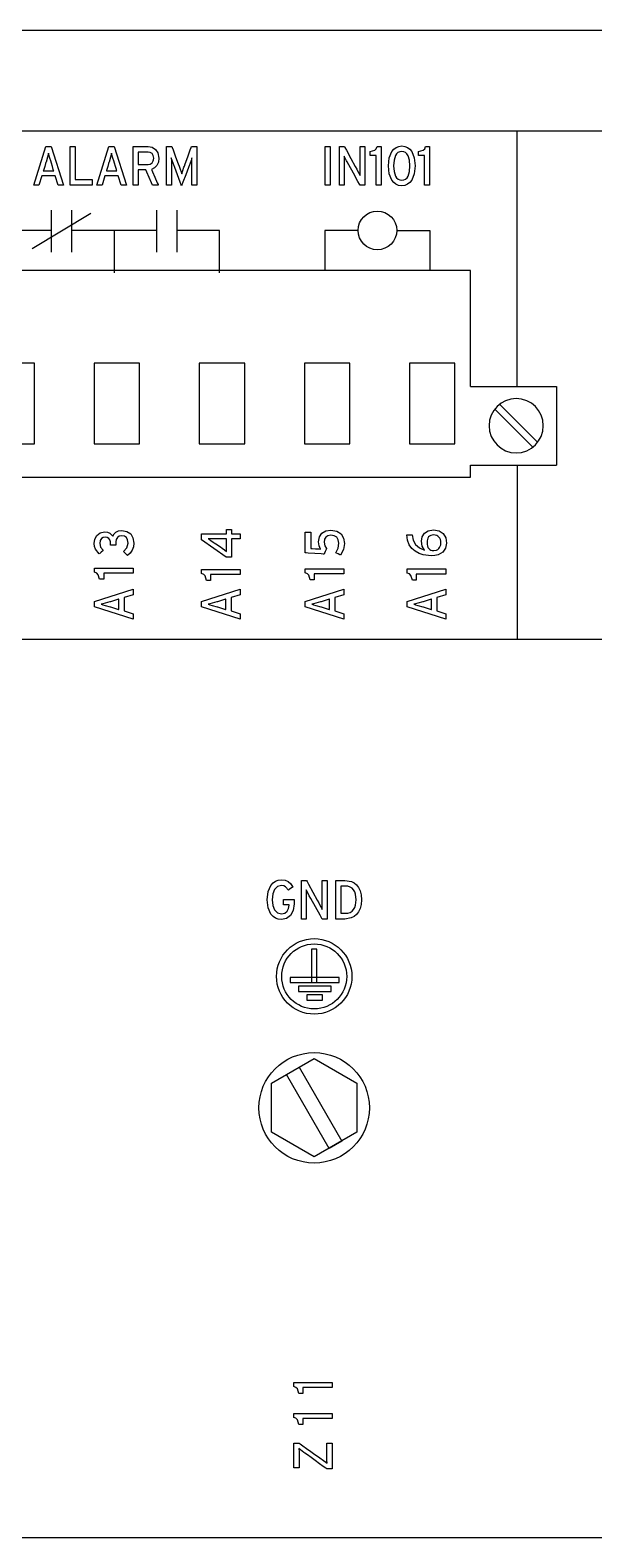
# Model space of a CAD drawing. Extents: x 0.2 to 17.5, y 0.2 to 4.9.
# Drawn here: x 5.535 to 7.141, y 0.579 to 4.874 of the extents above; entities that cross this region are included whole.
import ezdxf

# ---------------------------------------------------------------- set-up
doc = ezdxf.new("R2010")
doc.units = 0
doc.header["$MEASUREMENT"] = 0
doc.layers.get('0').update_dxf_attribs({"linetype": 'CONTINUOUS'})

msp = doc.modelspace()

# ---------------------------------------------------------------- linework, layer by layer
at = {"color": 7}
for p, q in [((0.4077, 4.874), (17.2567, 4.874)), ((6.9224, 3.8591), (6.9224, 4.5861)), ((5.7081, 4.3515), (5.5415, 4.2514)), ((5.5964, 4.2416), (5.5964, 4.3616)), ((5.653, 4.3616), (5.653, 4.2416)), ((5.8962, 4.2416), (5.8962, 4.3616)), ((5.953, 4.3616), (5.953, 4.2416)), ((5.7746, 4.3033), (5.653, 4.3033)), ((6.7903, 4.189), (4.4754, 4.189)), ((6.7903, 3.8591), (6.7903, 4.189)), ((6.7903, 3.8591), (7.0348, 3.8591)), ((7.0348, 3.8591), (7.0348, 3.6346)), ((6.9673, 3.6858), (6.8588, 3.794)), ((6.9814, 3.6997), (6.8729, 3.8083)), ((6.7903, 3.6004), (6.7903, 3.6346)), ((6.7903, 3.6346), (7.0348, 3.6346)), ((6.9224, 3.6346), (6.9224, 3.1392)), ((4.4754, 3.6004), (6.7903, 3.6004)), ((17.2567, 0.5788), (0.4077, 0.5788))]:
    msp.add_line(p, q, dxfattribs=at)
for points in [[(9.3723, 3.8591), (9.3723, 4.5061), (9.3489, 4.5627), (9.2923, 4.5861), (9.2033, 4.5861), (8.952, 4.5861), (8.0548, 4.5861), (6.7864, 4.5861), (5.3324, 4.5861), (3.8783, 4.5861), (2.6099, 4.5861), (1.7127, 4.5861), (1.4614, 4.5861), (1.3724, 4.5861), (1.3158, 4.5627), (1.2924, 4.5061), (1.2924, 3.8591)], [(5.5949, 4.4986), (5.5907, 4.5124), (5.5888, 4.519), (5.5876, 4.5237), (5.5863, 4.5191), (5.5846, 4.5125), (5.5806, 4.4983), (5.5803, 4.4972), (5.5794, 4.4944), (5.5767, 4.4857), (5.5741, 4.4771), (5.5732, 4.4743), (5.5728, 4.4732), (5.5741, 4.4732), (5.5775, 4.4732), (5.5877, 4.4732), (5.5979, 4.4732), (5.6012, 4.4732), (5.6025, 4.4732), (5.6022, 4.4743), (5.6013, 4.4772), (5.5987, 4.4859), (5.5961, 4.4947), (5.5952, 4.4975), (5.5949, 4.4986)], [(5.7744, 4.4986), (5.7703, 4.5124), (5.7684, 4.519), (5.7671, 4.5237), (5.7659, 4.5191), (5.7641, 4.5125), (5.76, 4.4983), (5.7597, 4.4972), (5.7588, 4.4944), (5.7562, 4.4857), (5.7536, 4.4771), (5.7527, 4.4743), (5.7524, 4.4732), (5.7537, 4.4732), (5.757, 4.4732), (5.7672, 4.4732), (5.7774, 4.4732), (5.7808, 4.4732), (5.7821, 4.4732), (5.7817, 4.4743), (5.7809, 4.4772), (5.7782, 4.4859), (5.7756, 4.4947), (5.7748, 4.4975), (5.7744, 4.4986)], [(5.8807, 4.4773), (5.8816, 4.4753), (5.8838, 4.4703), (5.8906, 4.4549), (5.8973, 4.4395), (5.8996, 4.4344), (5.9004, 4.4325), (5.8978, 4.4325), (5.8921, 4.4325), (5.8864, 4.4325), (5.8838, 4.4325), (5.883, 4.4344), (5.8808, 4.4393), (5.8742, 4.4542), (5.8676, 4.4691), (5.8655, 4.474), (5.8646, 4.4759), (5.8613, 4.4759), (5.8539, 4.4759), (5.8465, 4.4759), (5.8431, 4.4759), (5.8431, 4.474), (5.8431, 4.4691), (5.8431, 4.4542), (5.8431, 4.4393), (5.8431, 4.4344), (5.8431, 4.4325), (5.8409, 4.4325), (5.836, 4.4325), (5.8311, 4.4325), (5.8289, 4.4325), (5.8289, 4.4337), (5.8289, 4.4372), (5.8289, 4.4497), (5.8289, 4.4673), (5.8289, 4.4874), (5.8289, 4.5076), (5.8289, 4.5252), (5.8289, 4.5377), (5.8289, 4.5411), (5.8289, 4.5424), (5.8307, 4.5424), (5.8355, 4.5424), (5.85, 4.5424), (5.8645, 4.5424), (5.8693, 4.5424), (5.8711, 4.5424), (5.883, 4.5404), (5.8928, 4.5344), (5.8995, 4.5242), (5.9019, 4.5095), (5.9005, 4.4975), (5.8962, 4.4882), (5.8896, 4.4814), (5.8807, 4.4773)], [(5.8711, 4.5268), (5.8699, 4.5268), (5.8667, 4.5268), (5.8571, 4.5268), (5.8475, 4.5268), (5.8443, 4.5268), (5.8431, 4.5268), (5.8431, 4.5253), (5.8431, 4.5213), (5.8431, 4.5156), (5.8431, 4.5091), (5.8431, 4.5027), (5.8431, 4.497), (5.8431, 4.493), (5.8431, 4.4915), (5.8443, 4.4915), (5.8475, 4.4915), (5.8571, 4.4915), (5.8667, 4.4915), (5.8699, 4.4915), (5.8711, 4.4915), (5.8776, 4.4926), (5.8828, 4.4959), (5.8861, 4.5014), (5.887, 4.505), (5.8873, 4.5091), (5.887, 4.5132), (5.8862, 4.5168), (5.8828, 4.5223), (5.8777, 4.5256), (5.8711, 4.5268)], [(5.996, 4.4325), (5.996, 4.435), (5.996, 4.4416), (5.996, 4.4615), (5.996, 4.4814), (5.996, 4.488), (5.996, 4.4905), (5.9961, 4.5016), (5.9962, 4.5098), (5.9937, 4.5024), (5.9901, 4.4925), (5.9891, 4.4899), (5.9864, 4.4829), (5.9784, 4.4617), (5.9704, 4.4405), (5.9677, 4.4335), (5.9667, 4.4308), (5.9657, 4.4335), (5.9631, 4.4405), (5.9552, 4.4617), (5.9472, 4.4829), (5.9446, 4.4899), (5.9436, 4.4925), (5.9401, 4.5024), (5.9375, 4.5098), (5.9377, 4.5016), (5.9377, 4.4905), (5.9377, 4.488), (5.9377, 4.4814), (5.9377, 4.4615), (5.9377, 4.4416), (5.9377, 4.435), (5.9377, 4.4325), (5.9356, 4.4325), (5.9309, 4.4325), (5.9263, 4.4325), (5.9241, 4.4325), (5.9241, 4.4337), (5.9241, 4.4372), (5.9241, 4.4497), (5.9241, 4.4673), (5.9241, 4.4874), (5.9241, 4.5076), (5.9241, 4.5252), (5.9241, 4.5377), (5.9241, 4.5411), (5.9241, 4.5424), (5.9265, 4.5424), (5.9316, 4.5424), (5.9367, 4.5424), (5.9391, 4.5424), (5.94, 4.5399), (5.9424, 4.5332), (5.9498, 4.513), (5.9572, 4.4929), (5.9597, 4.4862), (5.9606, 4.4837), (5.9672, 4.4651), (5.9736, 4.4837), (5.9746, 4.4862), (5.977, 4.4929), (5.9842, 4.513), (5.9915, 4.5332), (5.9939, 4.5399), (5.9948, 4.5424), (5.9972, 4.5424), (6.0025, 4.5424), (6.0077, 4.5424), (6.0101, 4.5424), (6.0101, 4.5411), (6.0101, 4.5377), (6.0101, 4.5252), (6.0101, 4.5076), (6.0101, 4.4874), (6.0101, 4.4673), (6.0101, 4.4497), (6.0101, 4.4372), (6.0101, 4.4337), (6.0101, 4.4325), (6.0079, 4.4325), (6.0031, 4.4325), (5.9982, 4.4325), (5.996, 4.4325)], [(6.4753, 4.4325), (6.4737, 4.4355), (6.4693, 4.4433), (6.4562, 4.4669), (6.443, 4.4906), (6.4387, 4.4984), (6.437, 4.5013), (6.4299, 4.5149), (6.4299, 4.5101), (6.43, 4.503), (6.4301, 4.4895), (6.4301, 4.487), (6.4301, 4.4806), (6.4301, 4.461), (6.4301, 4.4414), (6.4301, 4.435), (6.4301, 4.4325), (6.4279, 4.4325), (6.4231, 4.4325), (6.4183, 4.4325), (6.4162, 4.4325), (6.4162, 4.4337), (6.4162, 4.4372), (6.4162, 4.4497), (6.4162, 4.4673), (6.4162, 4.4874), (6.4162, 4.5076), (6.4162, 4.5252), (6.4162, 4.5377), (6.4162, 4.5411), (6.4162, 4.5424), (6.4184, 4.5424), (6.4234, 4.5424), (6.4285, 4.5424), (6.4307, 4.5424), (6.4323, 4.5395), (6.4365, 4.5319), (6.449, 4.5088), (6.4616, 4.4857), (6.4658, 4.4781), (6.4674, 4.4752), (6.4717, 4.467), (6.4753, 4.46), (6.4753, 4.4649), (6.4752, 4.4721), (6.4752, 4.4857), (6.4752, 4.4882), (6.4752, 4.4946), (6.4752, 4.5141), (6.4752, 4.5335), (6.4752, 4.5399), (6.4752, 4.5424), (6.4773, 4.5424), (6.4821, 4.5424), (6.4869, 4.5424), (6.4891, 4.5424), (6.4891, 4.5411), (6.4891, 4.5377), (6.4891, 4.5252), (6.4891, 4.5076), (6.4891, 4.4874), (6.4891, 4.4673), (6.4891, 4.4497), (6.4891, 4.4372), (6.4891, 4.4337), (6.4891, 4.4325), (6.4869, 4.4325), (6.4822, 4.4325), (6.4775, 4.4325), (6.4753, 4.4325)], [(6.5213, 4.4325), (6.5213, 4.4361), (6.5213, 4.4456), (6.5213, 4.4591), (6.5213, 4.4746), (6.5213, 4.49), (6.5213, 4.5035), (6.5213, 4.513), (6.5213, 4.5166), (6.5186, 4.5166), (6.5128, 4.5166), (6.507, 4.5166), (6.5043, 4.5166), (6.5043, 4.5184), (6.5043, 4.5224), (6.5043, 4.5263), (6.5043, 4.5281), (6.5172, 4.5318), (6.5216, 4.5361), (6.524, 4.5424), (6.5258, 4.5424), (6.5298, 4.5424), (6.5339, 4.5424), (6.5357, 4.5424), (6.5357, 4.5411), (6.5357, 4.5377), (6.5357, 4.5252), (6.5357, 4.5076), (6.5357, 4.4874), (6.5357, 4.4673), (6.5357, 4.4497), (6.5357, 4.4372), (6.5357, 4.4337), (6.5357, 4.4325), (6.5334, 4.4325), (6.5285, 4.4325), (6.5235, 4.4325), (6.5213, 4.4325)], [(6.5938, 4.4308), (6.5851, 4.4319), (6.5775, 4.4349), (6.571, 4.4399), (6.5657, 4.4465), (6.5586, 4.4644), (6.5562, 4.4874), (6.5586, 4.5103), (6.5658, 4.5282), (6.5712, 4.5349), (6.5777, 4.5399), (6.5854, 4.543), (6.5942, 4.5441), (6.603, 4.543), (6.6106, 4.5399), (6.6171, 4.535), (6.6224, 4.5283), (6.6296, 4.5105), (6.632, 4.4874), (6.6295, 4.4646), (6.6223, 4.4467), (6.6169, 4.44), (6.6103, 4.435), (6.6026, 4.4319), (6.5938, 4.4308)], [(6.5938, 4.5281), (6.5881, 4.5273), (6.5832, 4.5251), (6.5792, 4.5214), (6.5761, 4.5166), (6.572, 4.5037), (6.5708, 4.4874), (6.5721, 4.4714), (6.5762, 4.4584), (6.5794, 4.4535), (6.5834, 4.4499), (6.5883, 4.4476), (6.5942, 4.4468), (6.6, 4.4475), (6.605, 4.4498), (6.609, 4.4535), (6.6121, 4.4583), (6.6162, 4.4712), (6.6174, 4.4874), (6.6161, 4.5035), (6.612, 4.5164), (6.6087, 4.5213), (6.6047, 4.525), (6.5997, 4.5273), (6.5938, 4.5281)], [(6.6591, 4.4325), (6.6591, 4.4361), (6.6591, 4.4456), (6.6591, 4.4591), (6.6591, 4.4746), (6.6591, 4.49), (6.6591, 4.5035), (6.6591, 4.513), (6.6591, 4.5166), (6.6565, 4.5166), (6.6506, 4.5166), (6.6448, 4.5166), (6.6422, 4.5166), (6.6422, 4.5184), (6.6422, 4.5224), (6.6422, 4.5263), (6.6422, 4.5281), (6.655, 4.5318), (6.6594, 4.5361), (6.6618, 4.5424), (6.6636, 4.5424), (6.6677, 4.5424), (6.6717, 4.5424), (6.6735, 4.5424), (6.6735, 4.5411), (6.6735, 4.5377), (6.6735, 4.5252), (6.6735, 4.5076), (6.6735, 4.4874), (6.6735, 4.4673), (6.6735, 4.4497), (6.6735, 4.4372), (6.6735, 4.4337), (6.6735, 4.4325), (6.6713, 4.4325), (6.6663, 4.4325), (6.6614, 4.4325), (6.6591, 4.4325)], [(5.5964, 4.3033), (5.4747, 4.3033), (5.4747, 4.1829)], [(5.8962, 4.3033), (5.7746, 4.3033), (5.7746, 4.1829)], [(6.0744, 4.1829), (6.0744, 4.3033), (5.953, 4.3033)], [(6.4696, 4.3033), (6.3746, 4.3033), (6.3746, 4.189)], [(6.5796, 4.3033), (6.6745, 4.3033), (6.6745, 4.189)], [(5.4184, 3.6957), (5.5481, 3.6957), (5.5481, 3.9252), (5.4184, 3.9252), (5.4184, 3.6957)], [(5.7176, 3.6957), (5.8473, 3.6957), (5.8473, 3.9252), (5.7176, 3.9252), (5.7176, 3.6957)], [(6.017, 3.6957), (6.1467, 3.6957), (6.1467, 3.9252), (6.017, 3.9252), (6.017, 3.6957)], [(6.3165, 3.6957), (6.4462, 3.6957), (6.4462, 3.9252), (6.3165, 3.9252), (6.3165, 3.6957)], [(6.6157, 3.6957), (6.7454, 3.6957), (6.7454, 3.9252), (6.6157, 3.9252), (6.6157, 3.6957)], [(6.9973, 3.7469), (6.9958, 3.7625), (6.9913, 3.777), (6.9841, 3.7901), (6.9747, 3.8016), (6.9633, 3.811), (6.9501, 3.8181), (6.9356, 3.8226), (6.92, 3.8242), (6.9044, 3.8226), (6.8899, 3.8181), (6.8768, 3.811), (6.8654, 3.8016), (6.8559, 3.7901), (6.8488, 3.777), (6.8443, 3.7625), (6.8427, 3.7469), (6.8443, 3.7313), (6.8488, 3.7168), (6.8559, 3.7036), (6.8654, 3.6922), (6.8768, 3.6828), (6.8899, 3.6756), (6.9044, 3.6711), (6.92, 3.6696), (6.9356, 3.6711), (6.9501, 3.6756), (6.9633, 3.6828), (6.9747, 3.6922), (6.9841, 3.7036), (6.9913, 3.7168), (6.9958, 3.7313), (6.9973, 3.7469), (6.9973, 3.7469), (6.9973, 3.7469)], [(1.2924, 3.6346), (1.2924, 3.2193), (1.3158, 3.1626), (1.3724, 3.1392), (1.4614, 3.1392), (1.7127, 3.1392), (2.6099, 3.1392), (3.8783, 3.1392), (5.3324, 3.1392), (6.7864, 3.1392), (8.0548, 3.1392), (8.952, 3.1392), (9.2033, 3.1392), (9.2923, 3.1392), (9.3489, 3.1626), (9.3723, 3.2193), (9.3723, 3.6346)], [(5.8306, 3.4122), (5.8293, 3.402), (5.8257, 3.3924), (5.82, 3.384), (5.8124, 3.3776), (5.8107, 3.3794), (5.8071, 3.3832), (5.8034, 3.3871), (5.8017, 3.3888), (5.8112, 3.3995), (5.8143, 3.4122), (5.813, 3.4221), (5.8095, 3.4286), (5.8038, 3.4321), (5.7963, 3.4332), (5.7889, 3.432), (5.7837, 3.4284), (5.7807, 3.4229), (5.7797, 3.4159), (5.7797, 3.4071), (5.7772, 3.4071), (5.7717, 3.4071), (5.7662, 3.4071), (5.7638, 3.4071), (5.7638, 3.4159), (5.7626, 3.4218), (5.7593, 3.426), (5.7545, 3.4286), (5.7487, 3.4295), (5.7437, 3.4286), (5.7388, 3.4257), (5.7351, 3.4201), (5.7336, 3.4112), (5.7362, 3.4009), (5.7437, 3.3922), (5.7419, 3.3906), (5.738, 3.3869), (5.734, 3.3833), (5.7322, 3.3817), (5.7211, 3.3951), (5.7183, 3.4029), (5.7173, 3.4115), (5.7193, 3.4242), (5.725, 3.4347), (5.7344, 3.4418), (5.7471, 3.4444), (5.7558, 3.4435), (5.7624, 3.441), (5.771, 3.4325), (5.7743, 3.4389), (5.7797, 3.444), (5.787, 3.4473), (5.7963, 3.4485), (5.8111, 3.446), (5.8218, 3.4389), (5.8283, 3.4275), (5.8306, 3.4122)], [(6.4307, 3.4115), (6.4282, 3.3941), (6.4199, 3.3783), (6.4178, 3.3794), (6.4131, 3.3817), (6.4084, 3.384), (6.4063, 3.3851), (6.4125, 3.3984), (6.4148, 3.4122), (6.4133, 3.422), (6.4089, 3.4292), (6.4018, 3.4335), (6.3924, 3.4349), (6.3838, 3.4336), (6.3777, 3.4297), (6.374, 3.4235), (6.3727, 3.4153), (6.3746, 3.4048), (6.3797, 3.3969), (6.3786, 3.3945), (6.3762, 3.3891), (6.3738, 3.3838), (6.3727, 3.3813), (6.3704, 3.3815), (6.3644, 3.3819), (6.346, 3.383), (6.3275, 3.3842), (6.3215, 3.3846), (6.3192, 3.3847), (6.3192, 3.3873), (6.3192, 3.394), (6.3192, 3.4142), (6.3192, 3.4345), (6.3192, 3.4412), (6.3192, 3.4437), (6.3216, 3.4437), (6.327, 3.4437), (6.3323, 3.4437), (6.3348, 3.4437), (6.3348, 3.4418), (6.3348, 3.4365), (6.3348, 3.4207), (6.3348, 3.4048), (6.3348, 3.3996), (6.3348, 3.3976), (6.336, 3.3975), (6.3391, 3.3973), (6.3487, 3.3966), (6.3582, 3.3959), (6.3614, 3.3957), (6.3626, 3.3956), (6.3585, 3.4048), (6.357, 3.4166), (6.3596, 3.4309), (6.3668, 3.4412), (6.3778, 3.4474), (6.3916, 3.4495), (6.4091, 3.4467), (6.4213, 3.4389), (6.4284, 3.4269), (6.4307, 3.4115)], [(6.7215, 3.4129), (6.719, 3.3986), (6.7113, 3.3871), (6.6977, 3.3794), (6.6885, 3.3773), (6.6778, 3.3766), (6.6549, 3.3795), (6.6434, 3.3834), (6.6327, 3.3893), (6.6232, 3.3973), (6.6156, 3.4076), (6.6103, 3.4206), (6.6081, 3.4363), (6.6105, 3.4363), (6.6159, 3.4363), (6.6212, 3.4363), (6.6237, 3.4363), (6.6264, 3.4211), (6.6333, 3.4086), (6.6442, 3.3991), (6.6593, 3.3929), (6.6526, 3.4036), (6.6505, 3.418), (6.6525, 3.4305), (6.6589, 3.4409), (6.6696, 3.4479), (6.6849, 3.4505), (6.7008, 3.4476), (6.7122, 3.4396), (6.7192, 3.4276), (6.7215, 3.4129)], [(6.0554, 3.4166), (6.0565, 3.4158), (6.0596, 3.4137), (6.0688, 3.4073), (6.0781, 3.4009), (6.0812, 3.3988), (6.0823, 3.398), (6.0891, 3.3933), (6.0945, 3.3891), (6.0945, 3.3922), (6.0944, 3.3961), (6.0944, 3.4044), (6.0944, 3.4053), (6.0944, 3.4076), (6.0944, 3.4146), (6.0944, 3.4216), (6.0944, 3.4239), (6.0944, 3.4248), (6.093, 3.4248), (6.0894, 3.4248), (6.0783, 3.4248), (6.0673, 3.4248), (6.0637, 3.4248), (6.0623, 3.4248), (6.0515, 3.4249), (6.0463, 3.425), (6.0423, 3.4251), (6.0449, 3.4235), (6.0481, 3.4214), (6.0554, 3.4166)], [(6.6661, 3.4139), (6.6664, 3.4089), (6.6673, 3.4045), (6.6688, 3.4006), (6.6709, 3.3973), (6.6736, 3.3947), (6.6769, 3.3928), (6.6809, 3.3916), (6.6854, 3.3912), (6.693, 3.3926), (6.6965, 3.3944), (6.6995, 3.3969), (6.702, 3.4), (6.7039, 3.4038), (6.7051, 3.4082), (6.7056, 3.4132), (6.7052, 3.4184), (6.7041, 3.4229), (6.7024, 3.4268), (6.7, 3.43), (6.6971, 3.4326), (6.6936, 3.4344), (6.6896, 3.4356), (6.6852, 3.4359), (6.6806, 3.4356), (6.6766, 3.4345), (6.6733, 3.4326), (6.6707, 3.4301), (6.6686, 3.427), (6.6672, 3.4232), (6.6663, 3.4188), (6.6661, 3.4139)], [(5.8289, 3.3271), (5.8252, 3.3271), (5.8157, 3.3271), (5.8022, 3.3271), (5.7868, 3.3271), (5.7714, 3.3271), (5.7579, 3.3271), (5.7484, 3.3271), (5.7448, 3.3271), (5.7448, 3.3244), (5.7448, 3.3184), (5.7448, 3.3125), (5.7448, 3.3098), (5.743, 3.3098), (5.739, 3.3098), (5.735, 3.3098), (5.7332, 3.3098), (5.7295, 3.3227), (5.7252, 3.3272), (5.719, 3.3298), (5.719, 3.3316), (5.719, 3.3356), (5.719, 3.3395), (5.719, 3.3413), (5.7202, 3.3413), (5.7237, 3.3413), (5.7362, 3.3413), (5.7538, 3.3413), (5.7739, 3.3413), (5.7941, 3.3413), (5.8117, 3.3413), (5.8241, 3.3413), (5.8276, 3.3413), (5.8289, 3.3413), (5.8289, 3.3391), (5.8289, 3.3342), (5.8289, 3.3293), (5.8289, 3.3271)], [(6.1337, 3.3234), (6.1301, 3.3234), (6.1205, 3.3234), (6.107, 3.3234), (6.0916, 3.3234), (6.0761, 3.3234), (6.0626, 3.3234), (6.0531, 3.3234), (6.0494, 3.3234), (6.0494, 3.3207), (6.0494, 3.3149), (6.0494, 3.3091), (6.0494, 3.3064), (6.0477, 3.3064), (6.0438, 3.3064), (6.0398, 3.3064), (6.0381, 3.3064), (6.0342, 3.3193), (6.0299, 3.3237), (6.0237, 3.3261), (6.0237, 3.3279), (6.0237, 3.332), (6.0237, 3.3361), (6.0237, 3.3379), (6.0249, 3.3379), (6.0284, 3.3379), (6.0409, 3.3379), (6.0585, 3.3379), (6.0787, 3.3379), (6.0989, 3.3379), (6.1165, 3.3379), (6.129, 3.3379), (6.1325, 3.3379), (6.1337, 3.3379), (6.1337, 3.3357), (6.1337, 3.3307), (6.1337, 3.3256), (6.1337, 3.3234)], [(6.429, 3.3254), (6.4254, 3.3254), (6.4159, 3.3254), (6.4024, 3.3254), (6.3869, 3.3254), (6.3714, 3.3254), (6.3579, 3.3254), (6.3484, 3.3254), (6.3448, 3.3254), (6.3448, 3.3227), (6.3448, 3.3168), (6.3448, 3.3108), (6.3448, 3.3081), (6.343, 3.3081), (6.3391, 3.3081), (6.3352, 3.3081), (6.3334, 3.3081), (6.3296, 3.3212), (6.3254, 3.3256), (6.3192, 3.3281), (6.3192, 3.3299), (6.3192, 3.3339), (6.3192, 3.3378), (6.3192, 3.3396), (6.3204, 3.3396), (6.3239, 3.3396), (6.3363, 3.3396), (6.3539, 3.3396), (6.3741, 3.3396), (6.3943, 3.3396), (6.4119, 3.3396), (6.4243, 3.3396), (6.4278, 3.3396), (6.429, 3.3396), (6.429, 3.3374), (6.429, 3.3325), (6.429, 3.3276), (6.429, 3.3254)], [(6.7198, 3.3244), (6.7162, 3.3244), (6.7066, 3.3244), (6.6931, 3.3244), (6.6777, 3.3244), (6.6622, 3.3244), (6.6487, 3.3244), (6.6392, 3.3244), (6.6355, 3.3244), (6.6355, 3.3217), (6.6355, 3.3159), (6.6355, 3.3101), (6.6355, 3.3074), (6.6338, 3.3074), (6.6299, 3.3074), (6.626, 3.3074), (6.6242, 3.3074), (6.6203, 3.3203), (6.616, 3.3247), (6.6098, 3.3271), (6.6098, 3.3289), (6.6098, 3.333), (6.6098, 3.3371), (6.6098, 3.339), (6.611, 3.339), (6.6145, 3.339), (6.627, 3.339), (6.6446, 3.339), (6.6648, 3.339), (6.685, 3.339), (6.7026, 3.339), (6.7151, 3.339), (6.7186, 3.339), (6.7198, 3.339), (6.7198, 3.3367), (6.7198, 3.3317), (6.7198, 3.3267), (6.7198, 3.3244)], [(5.7627, 3.2454), (5.749, 3.2413), (5.7423, 3.2395), (5.7375, 3.2383), (5.7423, 3.2371), (5.7489, 3.2353), (5.7629, 3.2311), (5.764, 3.2308), (5.7668, 3.23), (5.7755, 3.2274), (5.7841, 3.2248), (5.7869, 3.224), (5.788, 3.2237), (5.788, 3.2249), (5.788, 3.2283), (5.788, 3.2384), (5.788, 3.2486), (5.788, 3.2519), (5.788, 3.2532), (5.7869, 3.2528), (5.7841, 3.252), (5.7754, 3.2493), (5.7667, 3.2466), (5.7638, 3.2457), (5.7627, 3.2454)], [(6.0676, 3.2454), (6.0538, 3.2413), (6.0472, 3.2395), (6.0423, 3.2383), (6.0471, 3.2371), (6.0538, 3.2353), (6.0677, 3.2311), (6.0688, 3.2308), (6.0717, 3.23), (6.0803, 3.2274), (6.0889, 3.2248), (6.0918, 3.224), (6.0928, 3.2237), (6.0928, 3.2249), (6.0928, 3.2283), (6.0928, 3.2384), (6.0928, 3.2486), (6.0928, 3.2519), (6.0928, 3.2532), (6.0917, 3.2528), (6.0889, 3.252), (6.0802, 3.2493), (6.0715, 3.2466), (6.0687, 3.2457), (6.0676, 3.2454)], [(6.3629, 3.2454), (6.3491, 3.2413), (6.3425, 3.2395), (6.3377, 3.2383), (6.3425, 3.2371), (6.3491, 3.2353), (6.3631, 3.2311), (6.3642, 3.2308), (6.367, 3.23), (6.3756, 3.2274), (6.3843, 3.2248), (6.3871, 3.224), (6.3882, 3.2237), (6.3882, 3.2249), (6.3882, 3.2283), (6.3882, 3.2384), (6.3882, 3.2486), (6.3882, 3.2519), (6.3882, 3.2532), (6.3871, 3.2528), (6.3842, 3.252), (6.3755, 3.2493), (6.3669, 3.2466), (6.364, 3.2457), (6.3629, 3.2454)], [(6.6537, 3.2454), (6.6399, 3.2413), (6.6333, 3.2395), (6.6284, 3.2383), (6.6332, 3.2371), (6.6399, 3.2353), (6.6538, 3.2311), (6.6549, 3.2308), (6.6578, 3.23), (6.6664, 3.2274), (6.675, 3.2248), (6.6779, 3.224), (6.6789, 3.2237), (6.6789, 3.2249), (6.6789, 3.2283), (6.6789, 3.2384), (6.6789, 3.2486), (6.6789, 3.2519), (6.6789, 3.2532), (6.6779, 3.2528), (6.675, 3.252), (6.6663, 3.2493), (6.6576, 3.2466), (6.6548, 3.2457), (6.6537, 3.2454)], [(6.251, 2.34), (6.2421, 2.3411), (6.2341, 2.3442), (6.2272, 2.3492), (6.2213, 2.3559), (6.2132, 2.3738), (6.2103, 2.3966), (6.2132, 2.4197), (6.2213, 2.4377), (6.2272, 2.4444), (6.2341, 2.4494), (6.2421, 2.4525), (6.251, 2.4536), (6.2618, 2.4522), (6.2707, 2.4482), (6.278, 2.4417), (6.2837, 2.4329), (6.2818, 2.4316), (6.2774, 2.4285), (6.273, 2.4255), (6.271, 2.4241), (6.2629, 2.4339), (6.2576, 2.4362), (6.251, 2.437), (6.2399, 2.4342), (6.2318, 2.4261), (6.2268, 2.4134), (6.2251, 2.3966), (6.2268, 2.3801), (6.2318, 2.3675), (6.2399, 2.3595), (6.251, 2.3566), (6.261, 2.3587), (6.2678, 2.3642), (6.2717, 2.3721), (6.2729, 2.3814), (6.2729, 2.3817), (6.2705, 2.3817), (6.2651, 2.3817), (6.2597, 2.3817), (6.2573, 2.3817), (6.2573, 2.3842), (6.2573, 2.3897), (6.2573, 2.3952), (6.2573, 2.3977), (6.2586, 2.3977), (6.262, 2.3977), (6.2725, 2.3977), (6.2829, 2.3977), (6.2863, 2.3977), (6.2876, 2.3977), (6.2876, 2.3957), (6.2876, 2.3912), (6.2876, 2.3868), (6.2876, 2.3848), (6.2849, 2.3659), (6.2773, 2.3518), (6.2658, 2.3431), (6.251, 2.34)], [(6.3673, 2.3417), (6.3657, 2.3447), (6.3613, 2.3525), (6.3482, 2.3763), (6.335, 2.4001), (6.3307, 2.4079), (6.329, 2.4109), (6.3219, 2.4245), (6.3219, 2.4195), (6.322, 2.4124), (6.3221, 2.399), (6.3221, 2.3966), (6.3221, 2.3901), (6.3221, 2.3704), (6.3221, 2.3507), (6.3221, 2.3442), (6.3221, 2.3417), (6.3199, 2.3417), (6.315, 2.3417), (6.3102, 2.3417), (6.308, 2.3417), (6.308, 2.343), (6.308, 2.3465), (6.308, 2.3589), (6.308, 2.3766), (6.308, 2.3968), (6.308, 2.417), (6.308, 2.4347), (6.308, 2.4472), (6.308, 2.4507), (6.308, 2.4519), (6.3103, 2.4519), (6.3154, 2.4519), (6.3204, 2.4519), (6.3227, 2.4519), (6.3243, 2.449), (6.3284, 2.4414), (6.341, 2.4183), (6.3535, 2.3953), (6.3576, 2.3877), (6.3592, 2.3848), (6.3636, 2.3762), (6.3672, 2.3692), (6.3671, 2.3741), (6.3671, 2.3813), (6.367, 2.395), (6.367, 2.3974), (6.367, 2.4039), (6.367, 2.4234), (6.367, 2.443), (6.367, 2.4495), (6.367, 2.4519), (6.3692, 2.4519), (6.374, 2.4519), (6.3789, 2.4519), (6.3811, 2.4519), (6.3811, 2.4507), (6.3811, 2.4472), (6.3811, 2.4347), (6.3811, 2.417), (6.3811, 2.3968), (6.3811, 2.3766), (6.3811, 2.3589), (6.3811, 2.3465), (6.3811, 2.343), (6.3811, 2.3417), (6.3789, 2.3417), (6.3742, 2.3417), (6.3695, 2.3417), (6.3673, 2.3417)], [(6.4323, 2.3417), (6.4282, 2.3417), (6.4192, 2.3417), (6.4102, 2.3417), (6.4061, 2.3417), (6.4061, 2.343), (6.4061, 2.3465), (6.4061, 2.3589), (6.4061, 2.3766), (6.4061, 2.3968), (6.4061, 2.417), (6.4061, 2.4347), (6.4061, 2.4472), (6.4061, 2.4507), (6.4061, 2.4519), (6.4102, 2.4519), (6.4192, 2.4519), (6.4282, 2.4519), (6.4323, 2.4519), (6.4504, 2.4488), (6.4584, 2.4447), (6.4653, 2.4389), (6.471, 2.4313), (6.4754, 2.4217), (6.4781, 2.4102), (6.4791, 2.3966), (6.4781, 2.3832), (6.4753, 2.3718), (6.4709, 2.3623), (6.4651, 2.3547), (6.4581, 2.3489), (6.4502, 2.3449), (6.4323, 2.3417)], [(6.4323, 2.4356), (6.4304, 2.4356), (6.4264, 2.4356), (6.4224, 2.4356), (6.4206, 2.4356), (6.4206, 2.4348), (6.4206, 2.4323), (6.4206, 2.4235), (6.4206, 2.4111), (6.4206, 2.3968), (6.4206, 2.3826), (6.4206, 2.3701), (6.4206, 2.3613), (6.4206, 2.3589), (6.4206, 2.358), (6.4224, 2.358), (6.4264, 2.358), (6.4304, 2.358), (6.4323, 2.358), (6.4402, 2.3587), (6.4469, 2.3608), (6.4525, 2.3641), (6.4569, 2.3687), (6.4603, 2.3743), (6.4627, 2.3809), (6.4645, 2.3966), (6.4627, 2.4126), (6.4603, 2.4193), (6.4569, 2.4249), (6.4525, 2.4295), (6.4469, 2.4328), (6.4402, 2.4349), (6.4323, 2.4356)], [(6.3961, 1.0071), (6.3925, 1.0071), (6.383, 1.0071), (6.3695, 1.0071), (6.3541, 1.0071), (6.3387, 1.0071), (6.3252, 1.0071), (6.3157, 1.0071), (6.3121, 1.0071), (6.3121, 1.0044), (6.3121, 0.9986), (6.3121, 0.9928), (6.3121, 0.9901), (6.3103, 0.9901), (6.3063, 0.9901), (6.3023, 0.9901), (6.3005, 0.9901), (6.2967, 1.0031), (6.2925, 1.0075), (6.2863, 1.0101), (6.2863, 1.0119), (6.2863, 1.0159), (6.2863, 1.0199), (6.2863, 1.0217), (6.2875, 1.0217), (6.291, 1.0217), (6.3034, 1.0217), (6.321, 1.0217), (6.3412, 1.0217), (6.3614, 1.0217), (6.379, 1.0217), (6.3914, 1.0217), (6.3949, 1.0217), (6.3961, 1.0217), (6.3961, 1.0194), (6.3961, 1.0144), (6.3961, 1.0094), (6.3961, 1.0071)], [(6.3961, 0.9189), (6.3925, 0.9189), (6.383, 0.9189), (6.3695, 0.9189), (6.3541, 0.9189), (6.3387, 0.9189), (6.3252, 0.9189), (6.3157, 0.9189), (6.3121, 0.9189), (6.3121, 0.9163), (6.3121, 0.9104), (6.3121, 0.9046), (6.3121, 0.902), (6.3103, 0.902), (6.3063, 0.902), (6.3023, 0.902), (6.3005, 0.902), (6.2967, 0.9149), (6.2925, 0.9194), (6.2863, 0.922), (6.2863, 0.9238), (6.2863, 0.9277), (6.2863, 0.9317), (6.2863, 0.9335), (6.2875, 0.9335), (6.291, 0.9335), (6.3034, 0.9335), (6.321, 0.9335), (6.3412, 0.9335), (6.3614, 0.9335), (6.379, 0.9335), (6.3914, 0.9335), (6.3949, 0.9335), (6.3961, 0.9335), (6.3961, 0.9312), (6.3961, 0.9262), (6.3961, 0.9212), (6.3961, 0.9189)], [(6.3961, 0.7751), (6.3937, 0.7751), (6.3882, 0.7751), (6.3827, 0.7751), (6.3802, 0.7751), (6.3774, 0.7772), (6.3701, 0.7825), (6.3597, 0.7901), (6.3477, 0.7987), (6.3358, 0.8074), (6.3254, 0.8149), (6.3181, 0.8203), (6.3153, 0.8223), (6.3012, 0.8331), (6.3014, 0.8241), (6.3015, 0.8138), (6.3015, 0.8123), (6.3015, 0.8082), (6.3015, 0.796), (6.3015, 0.7838), (6.3015, 0.7797), (6.3015, 0.7782), (6.2992, 0.7782), (6.2939, 0.7782), (6.2887, 0.7782), (6.2863, 0.7782), (6.2863, 0.7812), (6.2863, 0.7892), (6.2863, 0.8133), (6.2863, 0.8374), (6.2863, 0.8454), (6.2863, 0.8484), (6.2888, 0.8484), (6.2943, 0.8484), (6.2997, 0.8484), (6.3022, 0.8484), (6.305, 0.8464), (6.3124, 0.8411), (6.3228, 0.8337), (6.3347, 0.8252), (6.3466, 0.8166), (6.357, 0.8092), (6.3644, 0.8039), (6.3672, 0.8019), (6.3812, 0.7911), (6.381, 0.8001), (6.3809, 0.8104), (6.3809, 0.812), (6.3809, 0.8163), (6.3809, 0.8294), (6.3809, 0.8425), (6.3809, 0.8468), (6.3809, 0.8484), (6.3833, 0.8484), (6.3885, 0.8484), (6.3938, 0.8484), (6.3961, 0.8484), (6.3961, 0.8452), (6.3961, 0.8369), (6.3961, 0.8118), (6.3961, 0.7866), (6.3961, 0.7783), (6.3961, 0.7751)]]:
    msp.add_lwpolyline(points, dxfattribs=at)
for points in [[(5.6151, 4.4325), (5.6069, 4.4586), (5.5684, 4.4586), (5.5605, 4.4325), (5.5456, 4.4325), (5.5801, 4.5424), (5.5954, 4.5424), (5.6305, 4.4325)], [(5.6493, 4.4325), (5.6493, 4.5424), (5.6639, 4.5424), (5.6639, 4.4488), (5.7117, 4.4488), (5.7117, 4.4325)], [(5.7946, 4.4325), (5.7865, 4.4586), (5.748, 4.4586), (5.74, 4.4325), (5.7251, 4.4325), (5.7597, 4.5424), (5.7749, 4.5424), (5.8099, 4.4325)], [(6.376, 4.4325), (6.376, 4.5424), (6.3904, 4.5424), (6.3904, 4.4325)], [(6.1089, 3.439), (6.1337, 3.439), (6.1337, 3.4248), (6.1094, 3.4248), (6.1094, 3.3729), (6.0939, 3.3729), (6.0237, 3.4224), (6.0237, 3.439), (6.0944, 3.439), (6.0944, 3.4515), (6.1089, 3.4515)], [(5.8289, 3.2657), (5.8027, 3.2576), (5.8027, 3.2193), (5.8289, 3.2111), (5.8289, 3.1962), (5.719, 3.2308), (5.719, 3.2461), (5.8289, 3.281)], [(6.1337, 3.2657), (6.1076, 3.2576), (6.1076, 3.2193), (6.1337, 3.2111), (6.1337, 3.1962), (6.0237, 3.2308), (6.0237, 3.2461), (6.1337, 3.281)], [(6.429, 3.2657), (6.4029, 3.2576), (6.4029, 3.2193), (6.429, 3.2111), (6.429, 3.1962), (6.3192, 3.2308), (6.3192, 3.2461), (6.429, 3.281)], [(6.7198, 3.2657), (6.6937, 3.2576), (6.6937, 3.2193), (6.7198, 3.2111), (6.7198, 3.1962), (6.6098, 3.2308), (6.6098, 3.2461), (6.7198, 3.281)], [(6.3371, 2.2556), (6.3371, 2.1606), (6.3521, 2.1606), (6.3521, 2.2556)], [(6.4082, 2.1756), (6.2761, 2.1756), (6.2761, 2.1606), (6.4156, 2.1606), (6.4156, 2.1756)], [(6.3858, 2.1505), (6.2995, 2.1505), (6.2995, 2.1356), (6.3933, 2.1356), (6.3933, 2.1505)], [(6.3602, 2.1257), (6.3239, 2.1257), (6.3239, 2.1105), (6.3678, 2.1105), (6.3678, 2.1257)], [(6.3444, 1.6639), (6.2232, 1.7341), (6.2232, 1.8738), (6.3444, 1.944), (6.4657, 1.8738), (6.4657, 1.7341)], [(6.3868, 1.6883), (6.2656, 1.8985), (6.302, 1.9196), (6.4233, 1.7093)]]:
    msp.add_lwpolyline(points, close=True, dxfattribs=at)
for centre, radius in [((6.5247, 4.3035), 0.0551), ((6.3446, 2.1783), 0.1075), ((6.3446, 2.1783), 0.0926), ((6.3444, 1.8039), 0.1573)]:
    msp.add_circle(centre, radius, dxfattribs=at)

doc.saveas('drawing.dxf')
